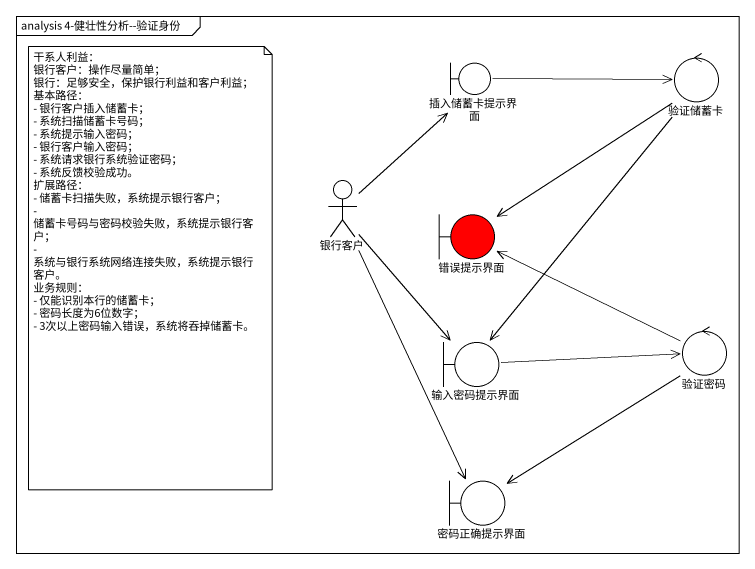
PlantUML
@startuml
mainframe analysis 4-健壮性分析--验证身份
boundary 插入储蓄卡提示界面
control 验证储蓄卡
actor 银行客户
boundary 错误提示界面 #FF0000
boundary 输入密码提示界面
control 验证密码
boundary 密码正确提示界面
插入储蓄卡提示界面 -right-> 验证储蓄卡
验证储蓄卡 --> 错误提示界面
验证储蓄卡 --> 输入密码提示界面
银行客户 -up-> 插入储蓄卡提示界面
银行客户 --> 输入密码提示界面
银行客户 --> 密码正确提示界面
输入密码提示界面 -right-> 验证密码
验证密码 -left-> 错误提示界面
验证密码 --> 密码正确提示界面
note as N1
  干系人利益：
  银行客户：操作尽量简单；
  银行：足够安全，保护银行利益和客户利益；
  基本路径：
  - 银行客户插入储蓄卡；
  - 系统扫描储蓄卡号码；
  - 系统提示输入密码；
  - 银行客户输入密码；
  - 系统请求银行系统验证密码；
  - 系统反馈校验成功。
  扩展路径：
  - 储蓄卡扫描失败，系统提示银行客户；
  - 储蓄卡号码与密码校验失败，系统提示银行客户；
  - 系统与银行系统网络连接失败，系统提示银行客户。
  业务规则：
  - 仅能识别本行的储蓄卡；
  - 密码长度为6位数字；
  - 3次以上密码输入错误，系统将吞掉储蓄卡。
end note
@enduml
